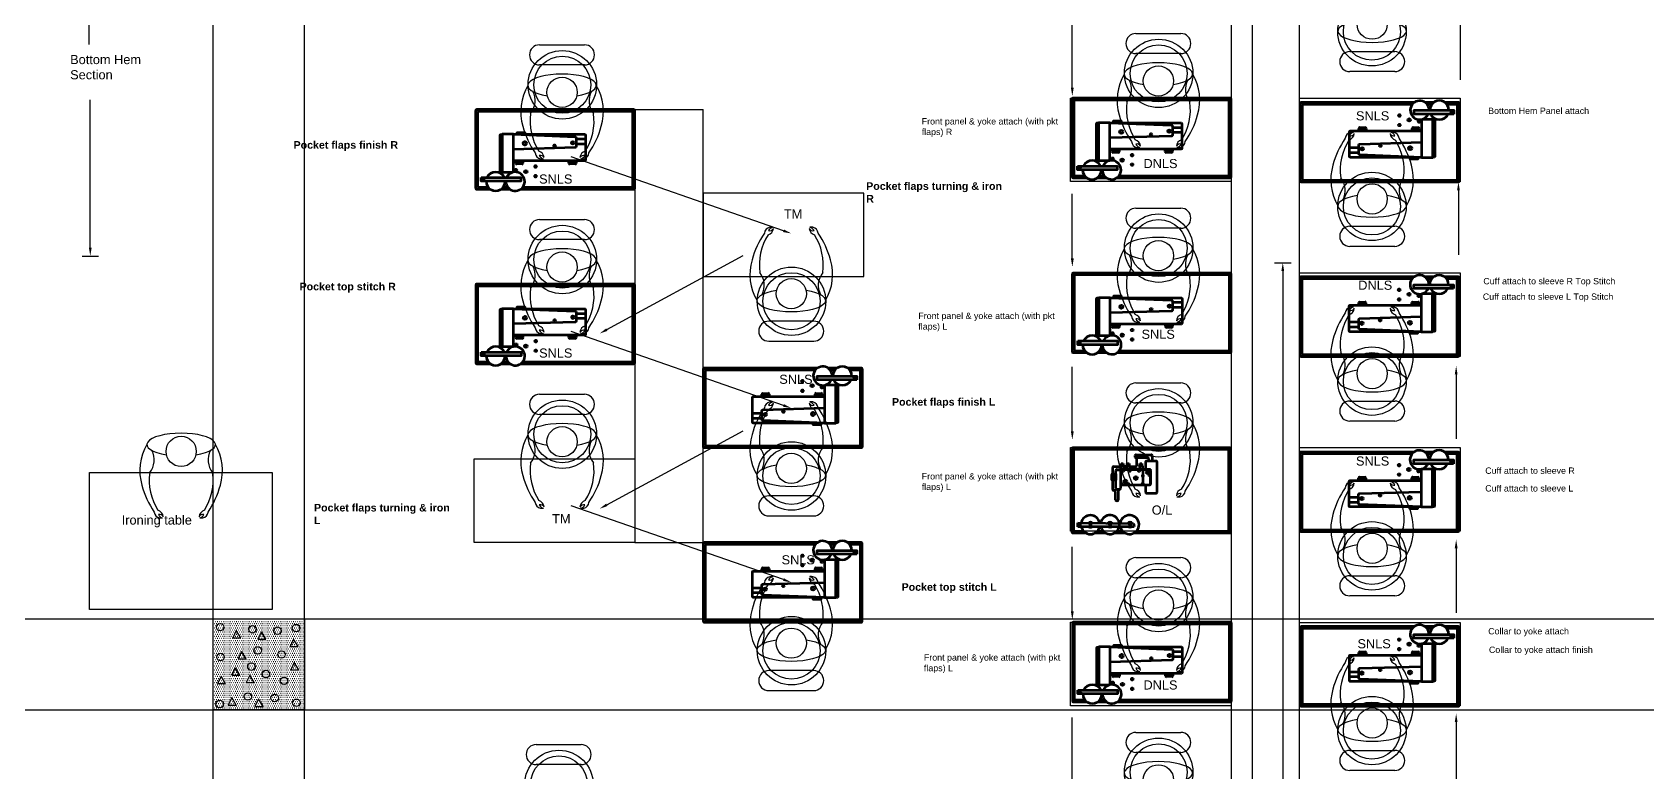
# Model space of a CAD drawing. Header units: feet. Extents: x 200 to 992, y 45 to 257.
# Drawn here: x 237.35 to 272.72, y 211.06 to 227.27 of the extents above; entities that cross this region are included whole.
import ezdxf

# ---------------------------------------------------------------- set-up
doc = ezdxf.new("R2010")
doc.units = ezdxf.units.FT
doc.header["$MEASUREMENT"] = 0
for name, color, linetype in [('assembly operations', 80, 'Continuous'), ('beampillar', 80, 'Continuous'), ('dimension', 100, 'Continuous'), ('hatch pillar', 20, 'Continuous'), ('machines', 21, 'Continuous'), ('ol mc', 190, 'Continuous'), ('prep side', 220, 'Continuous'), ('shank', 77, 'Continuous'), ('standing operator', 240, 'Continuous')]:
    doc.layers.add(name, color=color, linetype=linetype)
doc.styles.get("Standard").update_dxf_attribs({"font": 'arial.ttf'})

# ---------------------------------------------------------------- blocks, each defined once
blk = doc.blocks.new('Arrow')
at = {"linetype": 'ByBlock', "lineweight": -2}
blk.add_lwpolyline([(19.992, 74.917), (15.339, 76.537)], dxfattribs=at)
blk.add_solid([(20.002, 74.945), (20.162, 74.858), (19.982, 74.889)])
blk = doc.blocks.new('arrow 2')
at = {"linetype": 'ByBlock', "lineweight": -2}
blk.add_lwpolyline([(16.121, 72.812), (19.11, 74.436)], dxfattribs=at)
blk.add_solid([(16.136, 72.785), (15.963, 72.726), (16.107, 72.838)])
blk = doc.blocks.new('snls block')
at = {"layer": 'machines', "linetype": 'ByBlock', "lineweight": 100}
for p, q in [((54.586, 84.152), (54.586, 84.133)), ((54.586, 84.152), (54.605, 84.152)), ((54.607, 84.133), (54.605, 84.152)), ((54.888, 84.077), (54.681, 84.077)), ((54.889, 83.97), (54.681, 83.97)), ((53.361, 83.553), (53.361, 83.605)), ((53.361, 83.605), (53.517, 83.605)), ((53.378, 83.57), (53.378, 83.605)), ((53.497, 83.533), (53.382, 83.533)), ((53.48, 83.549), (53.398, 83.549)), ((53.501, 83.605), (53.501, 83.57)), ((53.517, 83.605), (53.517, 83.553)), ((54.524, 83.553), (54.524, 83.605)), ((54.524, 83.605), (54.681, 83.605)), ((54.541, 83.57), (54.541, 83.605)), ((54.66, 83.533), (54.545, 83.533)), ((54.643, 83.549), (54.562, 83.549)), ((54.664, 83.605), (54.664, 83.57)), ((54.681, 83.605), (54.681, 83.553))]:
    blk.add_line(p, q, dxfattribs=at)
for points in [[(53.469, 82.981), (55.947, 82.981, 0.414214), (55.968, 83.002), (55.968, 84.703, 0.414214), (55.947, 84.724), (52.502, 84.724, 0.414214), (52.482, 84.703), (52.482, 83.002, 0.414214), (52.502, 82.981), (52.798, 82.981)], [(53.513, 83.023), (55.905, 83.023, 0.414214), (55.926, 83.043), (55.926, 84.662, 0.414214), (55.905, 84.683), (52.544, 84.683, 0.414214), (52.523, 84.662), (52.523, 83.043, 0.414214), (52.544, 83.023), (52.755, 83.023)]]:
    blk.add_lwpolyline(points, format="xyb", dxfattribs=at)
for points in [[(53.063, 83.355), (53.037, 83.355, -0.414214), (53.016, 83.375), (53.016, 84.161, -0.414214), (53.037, 84.182), (53.063, 84.182)], [(53.312, 84.185), (53.063, 84.185), (53.063, 83.355), (53.291, 83.355, 0.414214), (53.312, 83.375)], [(53.312, 84.185), (54.661, 84.131, -0.402601), (54.681, 84.11), (54.681, 83.914, -0.405445), (54.661, 83.893), (53.312, 83.853)], [(53.312, 84.185), (54.868, 84.185, -0.414214), (54.889, 84.164), (54.889, 83.624, -0.414214), (54.868, 83.604), (53.312, 83.604)]]:
    blk.add_lwpolyline(points, format="xyb", close=True, dxfattribs=at)
for points in [[(53.557, 84.185), (53.392, 84.185), (53.392, 84.225), (53.557, 84.225)], [(53.505, 84.185), (53.404, 84.185), (53.404, 84.222), (53.505, 84.222)], [(52.603, 83.237), (53.474, 83.237), (53.474, 83.154), (52.603, 83.154)], [(52.603, 83.237), (53.474, 83.237), (53.474, 83.154), (52.603, 83.154)]]:
    blk.add_lwpolyline(points, close=True, dxfattribs=at)
for points in [[(53.042, 82.981), (53.23, 82.981)], [(53.085, 83.023), (53.186, 83.023)]]:
    blk.add_lwpolyline(points, dxfattribs=at)
for centre, radius in [((53.56, 83.986), 0.0369), ((54.212, 83.931), 0.0196), ((54.613, 83.999), 0.0303), ((53.796, 83.476), 0.0206), ((52.644, 83.202), 0.0219), ((52.644, 83.202), 0.0219), ((53.366, 83.399), 0.0206), ((53.58, 83.365), 0.0285), ((53.796, 83.267), 0.0206)]:
    blk.add_circle(centre, radius, dxfattribs=at)
for centre, radius, start, end in [((53.382, 83.553), 0.0208, 180, 270), ((53.398, 83.57), 0.0208, 180, 270), ((53.48, 83.57), 0.0208, 270, 0), ((53.497, 83.553), 0.0208, 270, 0), ((54.545, 83.553), 0.0208, 180, 270), ((54.562, 83.57), 0.0208, 180, 270), ((54.643, 83.57), 0.0208, 270, 0), ((54.66, 83.553), 0.0208, 270, 0), ((52.92, 83.149), 0.207, 178.5457, 1.4543), ((52.92, 83.149), 0.207, 25.1747, 154.8253), ((53.35, 83.151), 0.207, 179.1324, 155.4718)]:
    blk.add_arc(centre, radius, start, end, dxfattribs=at)
blk = doc.blocks.new('sewing line')
for p, q in [((-157.5673, 45.74612), (-156.0673, 45.74612)), ((-157.5673, 36.25604), (-156.0673, 36.25604))]:
    blk.add_line(p, q)
for points in [[(-143.00379, 2.03551), (-143.00379, 65.14488), (-144.50379, 65.14488), (-144.50379, 2.03551)], [(-146.58825, 47.41349), (-145.60395, 47.41349)], [(-159.65176, 47.16406), (-158.66746, 47.16406)], [(-158.66746, 46.72473), (-159.65176, 46.72473)], [(-145.60395, 46.97416), (-146.58825, 46.97416)], [(-141.90364, 47.0162), (-140.91934, 47.0162)], [(-140.91934, 46.57687), (-141.90364, 46.57687)], [(-157.5673, 45.74612), (-157.5673, 36.25604)], [(-156.0673, 36.25604), (-156.0673, 45.74612)], [(-146.58825, 43.58349), (-145.60395, 43.58349)], [(-159.65176, 43.33406), (-158.66746, 43.33406)], [(-141.90364, 43.1862), (-140.91934, 43.1862)], [(-158.66746, 42.89473), (-159.65176, 42.89473)], [(-145.60395, 43.14416), (-146.58825, 43.14416)], [(-140.91934, 42.74687), (-141.90364, 42.74687)], [(-153.64682, 41.10736), (-154.63112, 41.10736)], [(-154.63112, 40.66803), (-153.64682, 40.66803)], [(-146.58825, 39.75349), (-145.60395, 39.75349)], [(-159.65176, 39.50406), (-158.66746, 39.50406)], [(-145.60395, 39.31416), (-146.58825, 39.31416)], [(-141.90364, 39.3562), (-140.91934, 39.3562)], [(-158.66746, 39.06473), (-159.65176, 39.06473)], [(-140.91934, 38.91687), (-141.90364, 38.91687)], [(-153.64682, 37.27736), (-154.63112, 37.27736)], [(-154.63112, 36.83803), (-153.64682, 36.83803)], [(-146.58825, 35.92349), (-145.60395, 35.92349)], [(-146.58825, 35.92349), (-145.60395, 35.92349)], [(-145.60395, 35.48416), (-146.58825, 35.48416)], [(-145.60395, 35.48416), (-146.58825, 35.48416)], [(-141.90364, 35.5262), (-140.91934, 35.5262)], [(-140.91934, 35.08687), (-141.90364, 35.08687)], [(-153.64682, 33.44736), (-154.63112, 33.44736)], [(-154.63112, 33.00803), (-153.64682, 33.00803)], [(-146.58825, 32.09349), (-145.60395, 32.09349)], [(-146.58825, 32.09349), (-145.60395, 32.09349)], [(-159.72521, 31.82562), (-158.74091, 31.82562)], [(-145.60395, 31.65416), (-146.58825, 31.65416)], [(-145.60395, 31.65416), (-146.58825, 31.65416)], [(-141.90364, 31.6962), (-140.91934, 31.6962)], [(-158.74091, 31.38629), (-159.72521, 31.38629)], [(-140.91934, 31.25687), (-141.90364, 31.25687)]]:
    blk.add_lwpolyline(points)
at = {"linetype": 'ByBlock', "lineweight": -2}
for points in [[(-139.48316, 47.80981), (-139.48316, 46.39635)], [(-147.98115, 46.22446), (-147.98115, 47.63792)], [(-147.98115, 42.48179), (-147.98115, 43.89525)], [(-139.52276, 43.9743), (-139.52276, 42.56084)], [(-147.98115, 38.6898), (-147.98115, 40.10326)], [(-139.57244, 39.93952), (-139.57244, 38.52606)], [(-147.98115, 34.74419), (-147.98115, 36.15765)], [(-139.57244, 36.13019), (-139.57244, 34.71674)], [(-147.98115, 31.0087), (-147.98115, 32.42216)], [(-139.57244, 32.31696), (-139.57244, 30.9035)]]:
    blk.add_lwpolyline(points, dxfattribs=at)
for points in [[(-144.50379, 44.16548), (-148.02443, 44.16548), (-148.02443, 45.99555), (-144.50379, 45.99555)], [(-143.00379, 45.99488), (-139.48316, 45.99488), (-139.48316, 44.16481), (-143.00379, 44.16481)], [(-152.54667, 43.91604), (-156.0673, 43.91604), (-156.0673, 42.08597), (-152.54667, 42.08597)], [(-143.00379, 42.16488), (-139.48316, 42.16488), (-139.48316, 40.33481), (-143.00379, 40.33481)], [(-144.50379, 36.50548), (-148.02443, 36.50548), (-148.02443, 38.33555), (-144.50379, 38.33555)], [(-143.00379, 38.33488), (-139.48316, 38.33488), (-139.48316, 36.50481), (-143.00379, 36.50481)], [(-157.5673, 36.25604), (-161.08794, 36.25604), (-161.08794, 38.08612), (-157.5673, 38.08612)], [(-144.50379, 32.67548), (-148.02443, 32.67548), (-148.02443, 34.50555), (-144.50379, 34.50555)], [(-143.00379, 34.50488), (-139.48316, 34.50488), (-139.48316, 32.67481), (-143.00379, 32.67481)]]:
    blk.add_lwpolyline(points, close=True)
at = {"linetype": 'ByBlock'}
blk.add_lwpolyline([(-169.51024, 37.78636), (-165.51024, 37.78636), (-165.51024, 34.78636), (-169.51024, 34.78636)], close=True, dxfattribs=at)
for centre, radius in [((-141.41764, 47.45245), 0.75), ((-141.41764, 47.45245), 0.625), ((-141.41276, 47.61764), 0.3314), ((-159.15346, 46.28847), 0.75), ((-146.08995, 46.53791), 0.75), ((-146.08995, 46.53791), 0.625), ((-159.15346, 46.28847), 0.625), ((-146.09483, 46.37272), 0.3314), ((-159.15834, 46.12329), 0.3314), ((-141.41764, 43.62245), 0.75), ((-141.41764, 43.62245), 0.625), ((-141.41276, 43.78764), 0.3314), ((-159.15346, 42.45847), 0.75), ((-146.08995, 42.70791), 0.75), ((-146.08995, 42.70791), 0.625), ((-159.15346, 42.45847), 0.625), ((-146.09483, 42.54272), 0.3314), ((-159.15834, 42.29329), 0.3314), ((-154.13282, 41.54361), 0.75), ((-154.13282, 41.54361), 0.625), ((-154.1377, 41.7088), 0.3314), ((-141.41764, 39.79245), 0.75), ((-141.41764, 39.79245), 0.625), ((-141.41276, 39.95764), 0.3314), ((-146.08995, 38.87791), 0.75), ((-159.15346, 38.62847), 0.75), ((-146.08995, 38.87791), 0.625), ((-159.15346, 38.62847), 0.625), ((-146.09483, 38.71272), 0.3314), ((-159.15834, 38.46329), 0.3314), ((-154.13282, 37.71361), 0.75), ((-154.13282, 37.71361), 0.625), ((-154.1377, 37.8788), 0.3314), ((-141.41764, 35.96245), 0.75), ((-141.41764, 35.96245), 0.625), ((-141.41276, 36.12764), 0.3314), ((-146.08995, 35.04791), 0.75), ((-146.08995, 35.04791), 0.75), ((-146.08995, 35.04791), 0.625), ((-146.08995, 35.04791), 0.625), ((-146.09483, 34.88272), 0.3314), ((-146.09483, 34.88272), 0.3314), ((-154.13282, 33.88361), 0.75), ((-154.13282, 33.88361), 0.625), ((-154.1377, 34.0488), 0.3314), ((-141.41764, 32.13245), 0.75), ((-141.41764, 32.13245), 0.625), ((-141.41276, 32.29764), 0.3314), ((-146.08995, 31.21791), 0.75), ((-146.08995, 31.21791), 0.75), ((-146.08995, 31.21791), 0.625), ((-146.08995, 31.21791), 0.625), ((-159.22691, 30.95003), 0.75), ((-159.22691, 30.95003), 0.625), ((-146.09483, 31.05272), 0.3314), ((-146.09483, 31.05272), 0.3314)]:
    blk.add_circle(centre, radius)
for centre, radius, start, end in [((-146.58825, 47.19383), 0.21966, 90, 270), ((-145.60395, 47.19383), 0.21966, 270, 90), ((-159.65176, 46.94439), 0.21966, 90, 270), ((-158.66746, 46.94439), 0.21966, 270, 90), ((-141.90364, 46.79653), 0.21966, 90, 270), ((-140.91934, 46.79653), 0.21966, 270, 90), ((-145.87132, 45.95091), 1.12909, 149.566063, 196.497517), ((-147.12616, 46.18834), 0.44097, 321.008421, 27.632528), ((-145.0635, 46.18834), 0.44097, 152.367472, 218.991579), ((-146.31834, 45.95091), 1.12909, 343.502483, 30.433937), ((-158.93482, 45.70148), 1.12909, 149.566063, 196.497517), ((-160.18967, 45.9389), 0.44097, 321.008421, 27.632528), ((-158.12701, 45.9389), 0.44097, 152.367472, 218.991579), ((-159.38185, 45.70148), 1.12909, 343.502483, 30.433937), ((-158.62726, 45.49293), 1.23125, 172.133942, 212.405248), ((-159.68941, 45.49293), 1.23125, 327.594752, 7.866058), ((-145.09322, 46.13412), 1.92771, 195.151137, 214.435473), ((-145.56376, 45.74237), 1.23125, 172.133942, 212.405248), ((-146.6259, 45.74237), 1.23125, 327.594752, 7.866058), ((-147.09644, 46.13412), 1.92771, 325.564527, 344.848863), ((-158.15673, 45.88468), 1.92771, 195.151137, 214.435473), ((-160.15995, 45.88468), 1.92771, 325.564527, 344.848863), ((-146.54273, 45.05482), 0.14081, 184.390124, 259.877496), ((-146.64708, 44.92802), 0.16061, 4.787406, 74.171118), ((-146.56746, 44.90295), 0.08916, 25.560009, 106.981091), ((-146.46366, 45.05586), 0.1464, 207.518809, 255.319703), ((-146.51303, 45.63297), 0.71883, 265.65598, 270.977476), ((-145.54258, 44.92802), 0.16061, 105.828882, 175.212594), ((-145.6222, 44.90295), 0.08916, 73.018909, 154.439991), ((-145.726, 45.05586), 0.1464, 284.680297, 332.481191), ((-145.67663, 45.63297), 0.71883, 269.022524, 274.34402), ((-145.64693, 45.05482), 0.14081, 280.122504, 355.609876), ((-140.41115, 44.02624), 1.92771, 145.564527, 164.848863), ((-140.88169, 44.41799), 1.23125, 147.594752, 187.866058), ((-141.86066, 45.10554), 0.14081, 100.122504, 175.609876), ((-141.96501, 45.23234), 0.16061, 285.828882, 355.212594), ((-141.78159, 45.1045), 0.1464, 104.680297, 152.481191), ((-141.88539, 45.25741), 0.08916, 253.018909, 334.439991), ((-141.83096, 44.52739), 0.71883, 89.022524, 94.34402), ((-140.94013, 45.25741), 0.08916, 205.560009, 286.981091), ((-140.86051, 45.23234), 0.16061, 184.787406, 254.171118), ((-140.99456, 44.52739), 0.71883, 85.65598, 90.977476), ((-141.04393, 45.1045), 0.1464, 27.518809, 75.319703), ((-140.96486, 45.10554), 0.14081, 4.390124, 79.877496), ((-141.94383, 44.41799), 1.23125, 352.133942, 32.405248), ((-142.41437, 44.02624), 1.92771, 15.151137, 34.435473), ((-159.60623, 44.80539), 0.14081, 184.390124, 259.877496), ((-159.71059, 44.67858), 0.16061, 4.787406, 74.171118), ((-159.63097, 44.65352), 0.08916, 25.560009, 106.981091), ((-159.52717, 44.80643), 0.1464, 207.518809, 255.319703), ((-159.57653, 45.38354), 0.71883, 265.65598, 270.977476), ((-158.60608, 44.67858), 0.16061, 105.828882, 175.212594), ((-158.68571, 44.65352), 0.08916, 73.018909, 154.439991), ((-158.7895, 44.80643), 0.1464, 284.680297, 332.481191), ((-158.74014, 45.38354), 0.71883, 269.022524, 274.34402), ((-158.71044, 44.80539), 0.14081, 280.122504, 355.609876), ((-141.18924, 44.20945), 1.12909, 163.502483, 210.433937), ((-142.44409, 43.97202), 0.44097, 332.367472, 38.991579), ((-140.38143, 43.97202), 0.44097, 141.008421, 207.632528), ((-141.63627, 44.20945), 1.12909, 329.566063, 16.497517), ((-146.58825, 43.36383), 0.21966, 90, 270), ((-145.60395, 43.36383), 0.21966, 270, 90), ((-159.65176, 43.11439), 0.21966, 90, 270), ((-158.66746, 43.11439), 0.21966, 270, 90), ((-154.5856, 43.0267), 0.14081, 100.122504, 175.609876), ((-154.50654, 43.02566), 0.1464, 104.680297, 152.481191), ((-154.5559, 42.44855), 0.71883, 89.022524, 94.34402), ((-153.7195, 42.44855), 0.71883, 85.65598, 90.977476), ((-153.76887, 43.02566), 0.1464, 27.518809, 75.319703), ((-153.6898, 43.0267), 0.14081, 4.390124, 79.877496), ((-141.90364, 42.96653), 0.21966, 90, 270), ((-140.91934, 42.96653), 0.21966, 270, 90), ((-153.13609, 41.9474), 1.92771, 145.564527, 164.848863), ((-153.60663, 42.33915), 1.23125, 147.594752, 187.866058), ((-154.68995, 43.1535), 0.16061, 285.828882, 355.212594), ((-154.61033, 43.17857), 0.08916, 253.018909, 334.439991), ((-153.66507, 43.17857), 0.08916, 205.560009, 286.981091), ((-153.58545, 43.1535), 0.16061, 184.787406, 254.171118), ((-154.66878, 42.33915), 1.23125, 352.133942, 32.405248), ((-155.13931, 41.9474), 1.92771, 15.151137, 34.435473), ((-158.93482, 41.87148), 1.12909, 149.566063, 196.497517), ((-159.38185, 41.87148), 1.12909, 343.502483, 30.433937), ((-153.91419, 42.13061), 1.12909, 163.502483, 210.433937), ((-154.36122, 42.13061), 1.12909, 329.566063, 16.497517), ((-145.87132, 42.12091), 1.12909, 149.566063, 196.497517), ((-147.12616, 42.35834), 0.44097, 321.008421, 27.632528), ((-145.0635, 42.35834), 0.44097, 152.367472, 218.991579), ((-146.31834, 42.12091), 1.12909, 343.502483, 30.433937), ((-160.18967, 42.1089), 0.44097, 321.008421, 27.632528), ((-158.12701, 42.1089), 0.44097, 152.367472, 218.991579), ((-155.16903, 41.89318), 0.44097, 332.367472, 38.991579), ((-153.10637, 41.89318), 0.44097, 141.008421, 207.632528), ((-158.62726, 41.66293), 1.23125, 172.133942, 212.405248), ((-159.68941, 41.66293), 1.23125, 327.594752, 7.866058), ((-145.09322, 42.30412), 1.92771, 195.151137, 214.435473), ((-145.56376, 41.91237), 1.23125, 172.133942, 212.405248), ((-146.6259, 41.91237), 1.23125, 327.594752, 7.866058), ((-147.09644, 42.30412), 1.92771, 325.564527, 344.848863), ((-158.15673, 42.05468), 1.92771, 195.151137, 214.435473), ((-160.15995, 42.05468), 1.92771, 325.564527, 344.848863), ((-141.86066, 41.27554), 0.14081, 100.122504, 175.609876), ((-141.96501, 41.40234), 0.16061, 285.828882, 355.212594), ((-141.78159, 41.2745), 0.1464, 104.680297, 152.481191), ((-141.88539, 41.42741), 0.08916, 253.018909, 334.439991), ((-141.83096, 40.69739), 0.71883, 89.022524, 94.34402), ((-140.94013, 41.42741), 0.08916, 205.560009, 286.981091), ((-140.86051, 41.40234), 0.16061, 184.787406, 254.171118), ((-140.99456, 40.69739), 0.71883, 85.65598, 90.977476), ((-141.04393, 41.2745), 0.1464, 27.518809, 75.319703), ((-140.96486, 41.27554), 0.14081, 4.390124, 79.877496), ((-154.63112, 40.88769), 0.21966, 90, 270), ((-153.64682, 40.88769), 0.21966, 270, 90), ((-146.54273, 41.22482), 0.14081, 184.390124, 259.877496), ((-146.64708, 41.09802), 0.16061, 4.787406, 74.171118), ((-146.56746, 41.07295), 0.08916, 25.560009, 106.981091), ((-146.46366, 41.22586), 0.1464, 207.518809, 255.319703), ((-146.51303, 41.80297), 0.71883, 265.65598, 270.977476), ((-145.54258, 41.09802), 0.16061, 105.828882, 175.212594), ((-145.6222, 41.07295), 0.08916, 73.018909, 154.439991), ((-145.726, 41.22586), 0.1464, 284.680297, 332.481191), ((-145.67663, 41.80297), 0.71883, 269.022524, 274.34402), ((-145.64693, 41.22482), 0.14081, 280.122504, 355.609876), ((-140.41115, 40.19624), 1.92771, 145.564527, 164.848863), ((-140.88169, 40.58799), 1.23125, 147.594752, 187.866058), ((-141.94383, 40.58799), 1.23125, 352.133942, 32.405248), ((-142.41437, 40.19624), 1.92771, 15.151137, 34.435473), ((-159.60623, 40.97539), 0.14081, 184.390124, 259.877496), ((-159.71059, 40.84858), 0.16061, 4.787406, 74.171118), ((-159.63097, 40.82352), 0.08916, 25.560009, 106.981091), ((-159.52717, 40.97643), 0.1464, 207.518809, 255.319703), ((-159.57653, 41.55354), 0.71883, 265.65598, 270.977476), ((-158.60608, 40.84858), 0.16061, 105.828882, 175.212594), ((-158.68571, 40.82352), 0.08916, 73.018909, 154.439991), ((-158.7895, 40.97643), 0.1464, 284.680297, 332.481191), ((-158.74014, 41.55354), 0.71883, 269.022524, 274.34402), ((-158.71044, 40.97539), 0.14081, 280.122504, 355.609876), ((-141.18924, 40.37945), 1.12909, 163.502483, 210.433937), ((-141.63627, 40.37945), 1.12909, 329.566063, 16.497517), ((-142.44409, 40.14202), 0.44097, 332.367472, 38.991579), ((-140.38143, 40.14202), 0.44097, 141.008421, 207.632528), ((-146.58825, 39.53383), 0.21966, 90, 270), ((-145.60395, 39.53383), 0.21966, 270, 90), ((-159.65176, 39.28439), 0.21966, 90, 270), ((-158.66746, 39.28439), 0.21966, 270, 90), ((-154.5856, 39.1967), 0.14081, 100.122504, 175.609876), ((-154.68995, 39.3235), 0.16061, 285.828882, 355.212594), ((-154.50654, 39.19566), 0.1464, 104.680297, 152.481191), ((-154.61033, 39.34857), 0.08916, 253.018909, 334.439991), ((-154.5559, 38.61855), 0.71883, 89.022524, 94.34402), ((-153.66507, 39.34857), 0.08916, 205.560009, 286.981091), ((-153.58545, 39.3235), 0.16061, 184.787406, 254.171118), ((-153.7195, 38.61855), 0.71883, 85.65598, 90.977476), ((-153.76887, 39.19566), 0.1464, 27.518809, 75.319703), ((-153.6898, 39.1967), 0.14081, 4.390124, 79.877496), ((-141.90364, 39.13653), 0.21966, 90, 270), ((-140.91934, 39.13653), 0.21966, 270, 90), ((-153.13609, 38.1174), 1.92771, 145.564527, 164.848863), ((-153.60663, 38.50915), 1.23125, 147.594752, 187.866058), ((-154.66878, 38.50915), 1.23125, 352.133942, 32.405248), ((-155.13931, 38.1174), 1.92771, 15.151137, 34.435473), ((-158.93482, 38.04148), 1.12909, 149.566063, 196.497517), ((-159.38185, 38.04148), 1.12909, 343.502483, 30.433937), ((-153.91419, 38.30061), 1.12909, 163.502483, 210.433937), ((-154.36122, 38.30061), 1.12909, 329.566063, 16.497517), ((-145.87132, 38.29091), 1.12909, 149.566063, 196.497517), ((-147.12616, 38.52834), 0.44097, 321.008421, 27.632528), ((-145.0635, 38.52834), 0.44097, 152.367472, 218.991579), ((-146.31834, 38.29091), 1.12909, 343.502483, 30.433937), ((-160.18967, 38.2789), 0.44097, 321.008421, 27.632528), ((-158.12701, 38.2789), 0.44097, 152.367472, 218.991579), ((-155.16903, 38.06318), 0.44097, 332.367472, 38.991579), ((-153.10637, 38.06318), 0.44097, 141.008421, 207.632528), ((-145.56376, 38.08237), 1.23125, 172.133942, 212.405248), ((-146.6259, 38.08237), 1.23125, 327.594752, 7.866058), ((-158.62726, 37.83293), 1.23125, 172.133942, 212.405248), ((-159.68941, 37.83293), 1.23125, 327.594752, 7.866058), ((-145.09322, 38.47412), 1.92771, 195.151137, 214.435473), ((-147.09644, 38.47412), 1.92771, 325.564527, 344.848863), ((-158.15673, 38.22468), 1.92771, 195.151137, 214.435473), ((-160.15995, 38.22468), 1.92771, 325.564527, 344.848863), ((-141.86066, 37.44554), 0.14081, 100.122504, 175.609876), ((-141.96501, 37.57234), 0.16061, 285.828882, 355.212594), ((-141.78159, 37.4445), 0.1464, 104.680297, 152.481191), ((-141.88539, 37.59741), 0.08916, 253.018909, 334.439991), ((-141.83096, 36.86739), 0.71883, 89.022524, 94.34402), ((-140.94013, 37.59741), 0.08916, 205.560009, 286.981091), ((-140.86051, 37.57234), 0.16061, 184.787406, 254.171118), ((-140.99456, 36.86739), 0.71883, 85.65598, 90.977476), ((-141.04393, 37.4445), 0.1464, 27.518809, 75.319703), ((-140.96486, 37.44554), 0.14081, 4.390124, 79.877496), ((-159.60623, 37.14539), 0.14081, 184.390124, 259.877496), ((-159.71059, 37.01858), 0.16061, 4.787406, 74.171118), ((-158.60608, 37.01858), 0.16061, 105.828882, 175.212594), ((-158.71044, 37.14539), 0.14081, 280.122504, 355.609876), ((-154.63112, 37.05769), 0.21966, 90, 270), ((-153.64682, 37.05769), 0.21966, 270, 90), ((-146.54273, 37.39482), 0.14081, 184.390124, 259.877496), ((-146.64708, 37.26802), 0.16061, 4.787406, 74.171118), ((-146.56746, 37.24295), 0.08916, 25.560009, 106.981091), ((-146.46366, 37.39586), 0.1464, 207.518809, 255.319703), ((-146.51303, 37.97297), 0.71883, 265.65598, 270.977476), ((-145.54258, 37.26802), 0.16061, 105.828882, 175.212594), ((-145.6222, 37.24295), 0.08916, 73.018909, 154.439991), ((-145.726, 37.39586), 0.1464, 284.680297, 332.481191), ((-145.67663, 37.97297), 0.71883, 269.022524, 274.34402), ((-145.64693, 37.39482), 0.14081, 280.122504, 355.609876), ((-140.41115, 36.36624), 1.92771, 145.564527, 164.848863), ((-140.88169, 36.75799), 1.23125, 147.594752, 187.866058), ((-141.94383, 36.75799), 1.23125, 352.133942, 32.405248), ((-142.41437, 36.36624), 1.92771, 15.151137, 34.435473), ((-159.63097, 36.99352), 0.08916, 25.560009, 106.981091), ((-159.52717, 37.14643), 0.1464, 207.518809, 255.319703), ((-159.57653, 37.72354), 0.71883, 265.65598, 270.977476), ((-158.68571, 36.99352), 0.08916, 73.018909, 154.439991), ((-158.7895, 37.14643), 0.1464, 284.680297, 332.481191), ((-158.74014, 37.72354), 0.71883, 269.022524, 274.34402), ((-141.18924, 36.54945), 1.12909, 163.502483, 210.433937), ((-141.63627, 36.54945), 1.12909, 329.566063, 16.497517), ((-142.44409, 36.31202), 0.44097, 332.367472, 38.991579), ((-140.38143, 36.31202), 0.44097, 141.008421, 207.632528), ((-146.58825, 35.70383), 0.21966, 90, 270), ((-146.58825, 35.70383), 0.21966, 90, 270), ((-145.60395, 35.70383), 0.21966, 270, 90), ((-145.60395, 35.70383), 0.21966, 270, 90), ((-153.13609, 34.2874), 1.92771, 145.564527, 164.848863), ((-154.5856, 35.3667), 0.14081, 100.122504, 175.609876), ((-154.68995, 35.4935), 0.16061, 285.828882, 355.212594), ((-154.50654, 35.36566), 0.1464, 104.680297, 152.481191), ((-154.61033, 35.51857), 0.08916, 253.018909, 334.439991), ((-154.5559, 34.78855), 0.71883, 89.022524, 94.34402), ((-153.66507, 35.51857), 0.08916, 205.560009, 286.981091), ((-153.58545, 35.4935), 0.16061, 184.787406, 254.171118), ((-153.7195, 34.78855), 0.71883, 85.65598, 90.977476), ((-153.76887, 35.36566), 0.1464, 27.518809, 75.319703), ((-153.6898, 35.3667), 0.14081, 4.390124, 79.877496), ((-155.13931, 34.2874), 1.92771, 15.151137, 34.435473), ((-141.90364, 35.30653), 0.21966, 90, 270), ((-140.91934, 35.30653), 0.21966, 270, 90), ((-153.60663, 34.67915), 1.23125, 147.594752, 187.866058), ((-154.66878, 34.67915), 1.23125, 352.133942, 32.405248), ((-145.87132, 34.46091), 1.12909, 149.566063, 196.497517), ((-145.87132, 34.46091), 1.12909, 149.566063, 196.497517), ((-146.31834, 34.46091), 1.12909, 343.502483, 30.433937), ((-146.31834, 34.46091), 1.12909, 343.502483, 30.433937), ((-153.91419, 34.47061), 1.12909, 163.502483, 210.433937), ((-154.36122, 34.47061), 1.12909, 329.566063, 16.497517), ((-147.12616, 34.69834), 0.44097, 321.008421, 27.632528), ((-147.12616, 34.69834), 0.44097, 321.008421, 27.632528), ((-145.0635, 34.69834), 0.44097, 152.367472, 218.991579), ((-145.0635, 34.69834), 0.44097, 152.367472, 218.991579), ((-155.16903, 34.23318), 0.44097, 332.367472, 38.991579), ((-153.10637, 34.23318), 0.44097, 141.008421, 207.632528), ((-145.56376, 34.25237), 1.23125, 172.133942, 212.405248), ((-145.56376, 34.25237), 1.23125, 172.133942, 212.405248), ((-146.6259, 34.25237), 1.23125, 327.594752, 7.866058), ((-146.6259, 34.25237), 1.23125, 327.594752, 7.866058), ((-145.09322, 34.64412), 1.92771, 195.151137, 214.435473), ((-145.09322, 34.64412), 1.92771, 195.151137, 214.435473), ((-147.09644, 34.64412), 1.92771, 325.564527, 344.848863), ((-147.09644, 34.64412), 1.92771, 325.564527, 344.848863), ((-140.41115, 32.53624), 1.92771, 145.564527, 164.848863), ((-141.86066, 33.61554), 0.14081, 100.122504, 175.609876), ((-141.96501, 33.74234), 0.16061, 285.828882, 355.212594), ((-141.78159, 33.6145), 0.1464, 104.680297, 152.481191), ((-141.88539, 33.76741), 0.08916, 253.018909, 334.439991), ((-141.83096, 33.03739), 0.71883, 89.022524, 94.34402), ((-140.94013, 33.76741), 0.08916, 205.560009, 286.981091), ((-140.86051, 33.74234), 0.16061, 184.787406, 254.171118), ((-140.99456, 33.03739), 0.71883, 85.65598, 90.977476), ((-141.04393, 33.6145), 0.1464, 27.518809, 75.319703), ((-140.96486, 33.61554), 0.14081, 4.390124, 79.877496), ((-142.41437, 32.53624), 1.92771, 15.151137, 34.435473), ((-154.63112, 33.22769), 0.21966, 90, 270), ((-153.64682, 33.22769), 0.21966, 270, 90), ((-146.54273, 33.56482), 0.14081, 184.390124, 259.877496), ((-146.54273, 33.56482), 0.14081, 184.390124, 259.877496), ((-146.64708, 33.43802), 0.16061, 4.787406, 74.171118), ((-146.64708, 33.43802), 0.16061, 4.787406, 74.171118), ((-146.56746, 33.41295), 0.08916, 25.560009, 106.981091), ((-146.56746, 33.41295), 0.08916, 25.560009, 106.981091), ((-146.46366, 33.56586), 0.1464, 207.518809, 255.319703), ((-146.46366, 33.56586), 0.1464, 207.518809, 255.319703), ((-146.51303, 34.14297), 0.71883, 265.65598, 270.977476), ((-146.51303, 34.14297), 0.71883, 265.65598, 270.977476), ((-145.54258, 33.43802), 0.16061, 105.828882, 175.212594), ((-145.54258, 33.43802), 0.16061, 105.828882, 175.212594), ((-145.6222, 33.41295), 0.08916, 73.018909, 154.439991), ((-145.6222, 33.41295), 0.08916, 73.018909, 154.439991), ((-145.726, 33.56586), 0.1464, 284.680297, 332.481191), ((-145.726, 33.56586), 0.1464, 284.680297, 332.481191), ((-145.67663, 34.14297), 0.71883, 269.022524, 274.34402), ((-145.67663, 34.14297), 0.71883, 269.022524, 274.34402), ((-145.64693, 33.56482), 0.14081, 280.122504, 355.609876), ((-145.64693, 33.56482), 0.14081, 280.122504, 355.609876), ((-140.88169, 32.92799), 1.23125, 147.594752, 187.866058), ((-141.94383, 32.92799), 1.23125, 352.133942, 32.405248), ((-141.18924, 32.71945), 1.12909, 163.502483, 210.433937), ((-141.63627, 32.71945), 1.12909, 329.566063, 16.497517), ((-142.44409, 32.48202), 0.44097, 332.367472, 38.991579), ((-140.38143, 32.48202), 0.44097, 141.008421, 207.632528), ((-146.58825, 31.87383), 0.21966, 90, 270), ((-146.58825, 31.87383), 0.21966, 90, 270), ((-145.60395, 31.87383), 0.21966, 270, 90), ((-145.60395, 31.87383), 0.21966, 270, 90), ((-159.72521, 31.60595), 0.21966, 90, 270), ((-158.74091, 31.60595), 0.21966, 270, 90), ((-141.90364, 31.47653), 0.21966, 90, 270), ((-140.91934, 31.47653), 0.21966, 270, 90)]:
    blk.add_arc(centre, radius, start, end)
for centre, major_axis in [((-141.41276, 47.46751), (0.75, 0)), ((-146.09483, 46.52285), (-0.75, 0)), ((-159.15834, 46.27341), (-0.75, 0)), ((-141.41276, 43.63751), (0.75, 0)), ((-146.09483, 42.69285), (-0.75, 0)), ((-159.15834, 42.44341), (-0.75, 0)), ((-141.41276, 39.80751), (0.75, 0)), ((-146.09483, 38.86285), (-0.75, 0)), ((-159.15834, 38.61341), (-0.75, 0)), ((-141.41276, 35.97751), (0.75, 0)), ((-146.09483, 35.03285), (-0.75, 0)), ((-146.09483, 35.03285), (-0.75, 0)), ((-141.41276, 32.14751), (0.75, 0)), ((-146.09483, 31.20285), (-0.75, 0)), ((-146.09483, 31.20285), (-0.75, 0))]:
    blk.add_ellipse(centre, major_axis=major_axis, ratio=0.33333333, start_param=2.01554376, end_param=7.4092342)
at = {"extrusion": (0, 0, -1)}
for centre in [(-154.1377, 41.55867), (-154.1377, 37.72867), (-154.1377, 33.89867)]:
    blk.add_ellipse(centre, major_axis=(-0.75, 0), ratio=0.33333333, start_param=2.01554376, end_param=7.4092342, dxfattribs=at)
at = {"linetype": 'ByBlock'}
for points in [[(-147.95032, 46.22446), (-147.98115, 46.03946), (-148.01198, 46.22446)], [(-139.49193, 43.9743), (-139.52276, 44.1593), (-139.5536, 43.9743)], [(-147.95032, 42.48179), (-147.98115, 42.29679), (-148.01198, 42.48179)], [(-139.5416, 39.93952), (-139.57244, 40.12452), (-139.60327, 39.93952)], [(-147.95032, 38.6898), (-147.98115, 38.5048), (-148.01198, 38.6898)], [(-139.5416, 36.13019), (-139.57244, 36.31519), (-139.60327, 36.13019)], [(-147.95032, 34.74419), (-147.98115, 34.55919), (-148.01198, 34.74419)], [(-139.5416, 32.31696), (-139.57244, 32.50196), (-139.60327, 32.31696)]]:
    blk.add_solid(points, dxfattribs=at)
at = {"layer": 'dimension', "linetype": 'ByBlock', "lineweight": -2}
for p, q in [((-134.17405, 45.70724), (-133.81405, 45.70724)), ((-143.55074, 42.38833), (-143.19074, 42.38833))]:
    blk.add_line(p, q, dxfattribs=at)
for points in [[(-134.02488, 53.58465), (-134.02488, 50.34777)], [(-144.03531, 3.12531), (-144.03531, 52.03519)], [(-133.99405, 45.89224), (-133.99405, 49.12913)], [(-143.37074, 42.20333), (-143.37074, 2.94031)]]:
    blk.add_lwpolyline(points, dxfattribs=at)
at = {"layer": 'dimension', "linetype": 'ByBlock'}
for points in [[(-134.02488, 45.89224), (-133.99405, 45.70724), (-133.96321, 45.89224)], [(-143.40158, 42.20333), (-143.37074, 42.38833), (-143.33991, 42.20333)]]:
    blk.add_solid(points, dxfattribs=at)
at = {"layer": 'ol mc', "linetype": 'ByBlock', "lineweight": 100}
for p, q in [((-147.99368, 38.31133), (-147.99368, 37.54873)), ((-144.52843, 38.33208), (-147.97293, 38.33208)), ((-147.95218, 38.26983), (-147.95218, 37.59126)), ((-144.56993, 38.29058), (-147.93143, 38.29058)), ((-144.54918, 36.52683), (-144.54918, 38.26983)), ((-144.50768, 36.48533), (-144.50768, 38.31133)), ((-147.09621, 37.75763), (-147.09621, 37.89942)), ((-147.07546, 37.92017), (-146.98974, 37.92017)), ((-147.00786, 37.85381), (-146.92466, 37.85381)), ((-147.00786, 37.84551), (-146.92466, 37.84551)), ((-146.98974, 37.92017), (-146.96034, 37.92017)), ((-146.96034, 37.92017), (-146.91941, 37.92017)), ((-146.28141, 37.85381), (-146.92466, 37.85381)), ((-146.92466, 37.85381), (-146.92466, 37.52181)), ((-146.92466, 37.85381), (-146.92466, 37.43726)), ((-146.26896, 37.84551), (-146.92466, 37.84551)), ((-146.91941, 37.85381), (-146.91941, 37.93367)), ((-146.86157, 37.93367), (-146.91941, 37.93367)), ((-146.86157, 37.92537), (-146.91941, 37.92537)), ((-146.86157, 37.85381), (-146.91941, 37.85381)), ((-146.91304, 37.93367), (-146.91304, 37.98381)), ((-146.91304, 37.98381), (-146.86914, 37.98381)), ((-146.86914, 37.93367), (-146.91304, 37.93367)), ((-146.90401, 37.93367), (-146.90401, 37.98381)), ((-146.89529, 37.93367), (-146.89529, 37.98381)), ((-146.88658, 37.93367), (-146.88658, 37.98381)), ((-146.87738, 37.93367), (-146.87738, 37.98381)), ((-146.86914, 37.98381), (-146.86914, 37.93367)), ((-146.86157, 37.93367), (-146.86157, 37.85381)), ((-146.86157, 37.92017), (-146.80887, 37.92017)), ((-146.86157, 37.92017), (-146.78446, 37.92017)), ((-146.78446, 37.92017), (-146.86157, 37.92017)), ((-146.78446, 37.85381), (-146.78446, 37.93367)), ((-146.72662, 37.93367), (-146.78446, 37.93367)), ((-146.72662, 37.92537), (-146.78446, 37.92537)), ((-146.72662, 37.85381), (-146.78446, 37.85381)), ((-146.77749, 37.93367), (-146.77749, 37.98381)), ((-146.77749, 37.98381), (-146.7336, 37.98381)), ((-146.7336, 37.93367), (-146.77749, 37.93367)), ((-146.76917, 37.93367), (-146.76917, 37.98381)), ((-146.7614, 37.93367), (-146.7614, 37.98381)), ((-146.75482, 37.93367), (-146.75482, 37.98381)), ((-146.74794, 37.93367), (-146.74794, 37.98381)), ((-146.74077, 37.93367), (-146.74077, 37.98381)), ((-146.7336, 37.98381), (-146.7336, 37.93367)), ((-146.72662, 37.93367), (-146.72662, 37.85381)), ((-146.72662, 37.92017), (-146.63987, 37.92017)), ((-146.37485, 37.85381), (-146.69458, 37.85381)), ((-146.63987, 37.92017), (-146.58203, 37.92017)), ((-146.60421, 38.12872), (-146.60421, 38.15946)), ((-146.58346, 38.18021), (-146.51932, 38.18021)), ((-146.32561, 38.10797), (-146.58346, 38.10797)), ((-146.58203, 37.92017), (-146.57904, 37.92017)), ((-146.57074, 37.94092), (-146.57074, 38.10797)), ((-146.57074, 37.94092), (-146.57074, 37.92847)), ((-146.51932, 38.18021), (-146.25436, 38.18021)), ((-146.50492, 37.85381), (-146.50492, 37.93367)), ((-146.44708, 37.93367), (-146.50492, 37.93367)), ((-146.44708, 37.92537), (-146.50492, 37.92537)), ((-146.44708, 37.85381), (-146.50492, 37.85381)), ((-146.49879, 37.93367), (-146.49879, 37.98381)), ((-146.49879, 37.98381), (-146.4549, 37.98381)), ((-146.4549, 37.93367), (-146.49879, 37.93367)), ((-146.49323, 37.93367), (-146.49323, 37.98381)), ((-146.48606, 37.93367), (-146.48606, 37.98381)), ((-146.47798, 37.93367), (-146.47798, 37.98381)), ((-146.46991, 37.93367), (-146.46991, 37.98381)), ((-146.46214, 37.93367), (-146.46214, 37.98381)), ((-146.4549, 37.98381), (-146.4549, 37.93367)), ((-146.44708, 37.93367), (-146.44708, 37.85381)), ((-146.44708, 37.85381), (-146.44708, 37.85486)), ((-146.44708, 37.85486), (-146.44708, 37.85486)), ((-146.44708, 37.85486), (-146.44708, 37.85381)), ((-146.44708, 37.85381), (-146.44708, 37.85381)), ((-146.42666, 37.52181), (-146.42666, 37.85381)), ((-146.37485, 38.01981), (-146.37485, 37.85381)), ((-146.1466, 38.04056), (-146.3541, 38.04056)), ((-146.31382, 38.04056), (-146.3541, 38.04056)), ((-146.30486, 38.04056), (-146.30486, 38.08722)), ((-146.26896, 37.52596), (-146.26896, 37.84966)), ((-146.23361, 38.15946), (-146.23361, 38.04056)), ((-146.12585, 37.35581), (-146.12585, 38.01981)), ((-147.99368, 36.87788), (-147.99368, 37.54873)), ((-147.95218, 37.59126), (-147.95218, 36.83402)), ((-147.11537, 37.62628), (-147.11537, 37.74933)), ((-147.10707, 37.75763), (-147.02861, 37.75763)), ((-147.02861, 37.61798), (-147.10707, 37.61798)), ((-147.09621, 37.41348), (-147.09621, 37.61798)), ((-147.06324, 37.75189), (-147.07984, 37.75189)), ((-147.06324, 37.74302), (-147.07984, 37.74302)), ((-147.06324, 37.73182), (-147.07984, 37.73182)), ((-147.06277, 37.72063), (-147.07937, 37.72063)), ((-147.06277, 37.70989), (-147.07937, 37.70989)), ((-147.06277, 37.69963), (-147.07937, 37.69963)), ((-147.06277, 37.68797), (-147.07937, 37.68797)), ((-147.06277, 37.62731), (-147.07937, 37.62731)), ((-147.07901, 37.61798), (-147.07901, 37.75763)), ((-147.06241, 37.61798), (-147.07901, 37.61798)), ((-147.06237, 37.67584), (-147.07897, 37.67584)), ((-147.06237, 37.66464), (-147.07897, 37.66464)), ((-147.06237, 37.65157), (-147.07897, 37.65157)), ((-147.06231, 37.63944), (-147.07891, 37.63944)), ((-147.06241, 37.61798), (-147.06241, 37.75763)), ((-147.02861, 37.43726), (-147.02861, 37.83306)), ((-147.02861, 37.75763), (-147.02861, 37.61798)), ((-146.92466, 37.52181), (-146.28141, 37.52181)), ((-146.91487, 37.52181), (-146.91487, 37.53635)), ((-146.88772, 37.52181), (-146.91487, 37.52181)), ((-146.90657, 37.54465), (-146.89602, 37.54465)), ((-146.88772, 37.53635), (-146.88772, 37.52181)), ((-146.76108, 37.52181), (-146.76108, 37.53635)), ((-146.73394, 37.52181), (-146.76108, 37.52181)), ((-146.75278, 37.54465), (-146.74224, 37.54465)), ((-146.73394, 37.53635), (-146.73394, 37.52181)), ((-146.4538, 37.71341), (-146.4538, 37.71965)), ((-146.4538, 37.54354), (-146.4538, 37.54978)), ((-146.4455, 37.72795), (-146.42666, 37.72795)), ((-146.42666, 37.70511), (-146.4455, 37.70511)), ((-146.4455, 37.55808), (-146.42666, 37.55808)), ((-146.42666, 37.53524), (-146.4455, 37.53524)), ((-146.42666, 37.72795), (-146.42666, 37.70511)), ((-146.42666, 37.55808), (-146.42666, 37.53524)), ((-146.37485, 37.52181), (-146.37485, 37.35581)), ((-146.26066, 37.54256), (-146.26066, 37.83306)), ((-147.05597, 37.39273), (-147.07546, 37.39273)), ((-147.03522, 37.18822), (-147.03522, 37.37198)), ((-146.99499, 37.16747), (-147.01447, 37.16747)), ((-146.94541, 37.41651), (-147.00786, 37.41651)), ((-146.97424, 37.41651), (-146.97424, 37.18822)), ((-146.3541, 37.33506), (-146.1466, 37.33506)), ((-147.99368, 36.87788), (-147.99368, 36.48533)), ((-147.95218, 36.83402), (-147.95218, 36.52683)), ((-147.97293, 36.46458), (-147.68689, 36.46458)), ((-147.93143, 36.50608), (-147.73835, 36.50608)), ((-147.8637, 36.68312), (-146.64198, 36.67279)), ((-147.8637, 36.60012), (-147.8637, 36.68312)), ((-146.62341, 36.59688), (-147.8637, 36.60012)), ((-147.48117, 36.46458), (-147.25355, 36.46458)), ((-147.42971, 36.50608), (-147.30689, 36.50608)), ((-147.05546, 36.46458), (-146.82728, 36.46458)), ((-147.00212, 36.50608), (-146.87994, 36.50608)), ((-146.64198, 36.67279), (-146.62341, 36.59688)), ((-146.62644, 36.46458), (-144.52843, 36.46458)), ((-146.57378, 36.50608), (-144.56993, 36.50608))]:
    blk.add_line(p, q, dxfattribs=at)
for centre, radius in [((-146.86855, 37.82502), 0.01428), ((-146.81998, 37.59091), 0.03569), ((-146.81998, 37.59091), 0.01428), ((-146.72711, 37.82502), 0.01428), ((-146.58995, 37.668), 0.03569), ((-146.58995, 37.668), 0.01428), ((-146.51994, 37.82502), 0.01428), ((-146.32707, 37.78933), 0.02712), ((-146.28992, 37.72938), 0.01572), ((-147.82258, 36.64807), 0.02189), ((-147.58403, 36.64616), 0.01059), ((-147.15358, 36.64616), 0.01059), ((-146.71627, 36.64616), 0.01059)]:
    blk.add_circle(centre, radius, dxfattribs=at)
for centre, radius, start, end in [((-147.97293, 38.31133), 0.02075, 90, 180), ((-147.93143, 38.26983), 0.02075, 90, 180), ((-144.56993, 38.26983), 0.02075, 0, 90), ((-144.52843, 38.31133), 0.02075, 0, 90), ((-147.07546, 37.89942), 0.02075, 90, 180), ((-147.00786, 37.83306), 0.02075, 90, 180), ((-147.00786, 37.84966), 0.00415, 90, 270), ((-146.58346, 38.15946), 0.02075, 90, 180), ((-146.58346, 38.12872), 0.02075, 180, 270), ((-146.57904, 37.92847), 0.0083, 270, 0), ((-146.3541, 38.01981), 0.02075, 90, 180), ((-146.32561, 38.08722), 0.02075, 0, 90), ((-146.28141, 37.83306), 0.02075, 0, 90), ((-146.25436, 38.15946), 0.02075, 0, 90), ((-146.1466, 38.01981), 0.02075, 0, 90), ((-147.10707, 37.74933), 0.0083, 90, 180), ((-147.10707, 37.62628), 0.0083, 180, 270), ((-146.90657, 37.53635), 0.0083, 90, 180), ((-146.89602, 37.53635), 0.0083, 360, 90), ((-146.75278, 37.53635), 0.0083, 90, 180), ((-146.74224, 37.53635), 0.0083, 360, 90), ((-146.4455, 37.71965), 0.0083, 90, 180), ((-146.4455, 37.71341), 0.0083, 180, 270), ((-146.4455, 37.54978), 0.0083, 90, 180), ((-146.4455, 37.54354), 0.0083, 180, 270), ((-146.28141, 37.54256), 0.02075, 270, 0), ((-147.07546, 37.41348), 0.02075, 180, 270), ((-147.05597, 37.37198), 0.02075, 0, 90), ((-147.01447, 37.18822), 0.02075, 180, 270), ((-147.00786, 37.43726), 0.02075, 180, 270), ((-146.99499, 37.18822), 0.02075, 270, 0), ((-146.94541, 37.43726), 0.02075, 270, 0), ((-146.3541, 37.35581), 0.02075, 180, 270), ((-146.1466, 37.35581), 0.02075, 270, 0), ((-147.58403, 36.64479), 0.2075, 10.644339, 169.355661), ((-147.1545, 36.64691), 0.2075, 193.033836, 169.951975), ((-146.72686, 36.64616), 0.2075, 193.512598, 171.941839), ((-147.97293, 36.48533), 0.02075, 180, 270), ((-147.93143, 36.52683), 0.02075, 180, 270), ((-147.58403, 36.64479), 0.2075, 192.432427, 347.567573), ((-147.58403, 36.64479), 0.05577, 39.673494, 139.358275), ((-147.58403, 36.64479), 0.05577, 234.353893, 305.346954), ((-147.15358, 36.64616), 0.05577, 33.232928, 145.798841), ((-147.15358, 36.64616), 0.05577, 239.041902, 300.658945), ((-146.71627, 36.64616), 0.05577, 28.779902, 150.251867), ((-146.71627, 36.64616), 0.05577, 241.415125, 298.285722), ((-144.56993, 36.52683), 0.02075, 270, 0), ((-144.52843, 36.48533), 0.02075, 270, 0)]:
    blk.add_arc(centre, radius, start, end, dxfattribs=at)
at = {"layer": 'standing operator'}
blk.add_circle((-167.5031, 38.25164), 0.3314, dxfattribs=at)
for centre, radius, start, end in [((-167.27959, 37.82983), 1.12909, 149.566063, 196.497517), ((-168.53443, 38.06725), 0.44097, 321.008421, 27.632528), ((-166.47177, 38.06725), 0.44097, 152.367472, 218.991579), ((-167.72662, 37.82983), 1.12909, 343.502483, 30.433937), ((-166.50149, 38.01303), 1.92771, 195.151137, 214.435473), ((-166.97203, 37.62128), 1.23125, 172.133942, 212.405248), ((-168.03418, 37.62128), 1.23125, 327.594752, 7.866058), ((-168.50471, 38.01303), 1.92771, 325.564527, 344.848863), ((-167.951, 36.93374), 0.14081, 184.390124, 259.877496), ((-168.05536, 36.80693), 0.16061, 4.787406, 74.171118), ((-167.97573, 36.78187), 0.08916, 25.560009, 106.981091), ((-167.87194, 36.93478), 0.1464, 207.518809, 255.319703), ((-167.9213, 37.51189), 0.71883, 265.65598, 270.977476), ((-166.95085, 36.80693), 0.16061, 105.828882, 175.212594), ((-167.03047, 36.78187), 0.08916, 73.018909, 154.439991), ((-167.13427, 36.93478), 0.1464, 284.680297, 332.481191), ((-167.08491, 37.51189), 0.71883, 269.022524, 274.34402), ((-167.05521, 36.93374), 0.14081, 280.122504, 355.609876)]:
    blk.add_arc(centre, radius, start, end, dxfattribs=at)
blk.add_ellipse((-167.5031, 38.40176), major_axis=(-0.75, 0), ratio=0.33333333, start_param=2.01554376, end_param=7.4092342, dxfattribs=at)
for name, p in [('snls block', (-200.46958, -38.72825)), ('snls block', (-213.53429, -38.98026)), ('Arrow', (-174.29967, -31.82822)), ('arrow 2', (-174.29967, -31.88998)), ('snls block', (-200.46645, -42.56359)), ('snls block', (-213.53245, -42.80672)), ('Arrow', (-174.29967, -35.65719)), ('arrow 2', (-174.29967, -35.7306)), ('Arrow', (-174.29967, -39.47599)), ('snls block', (-200.46259, -50.21866))]:
    blk.add_blockref(name, p)
at = {"rotation": 180}
for p in [(-87.02049, 128.88345), (-87.02583, 125.05978), (-100.09887, 123.05817), (-87.02826, 121.21911), (-100.09938, 119.23303), (-87.02262, 117.39227)]:
    blk.add_blockref('snls block', p, dxfattribs=at)
at = {"char_height": 0.2, "attachment_point": 1}
for s, width, insert in [('SNLS', 0.9053555, (-141.76746, 45.70814)), ('DNLS', 0.6548569, (-146.42205, 44.66288)), ('SNLS', 0.9053555, (-159.66207, 44.32323)), ('TM', 0.8194177, (-154.29965, 43.55752)), ('DNLS', 0.6548569, (-141.71762, 41.99541)), ('SNLS', 0.9053555, (-146.46485, 40.92067)), ('SNLS', 0.9053555, (-159.66207, 40.50812)), ('SNLS', 0.9053555, (-154.4005, 39.93327)), ('SNLS', 0.9053555, (-141.76746, 38.14176)), ('TM', 0.8194177, (-159.37587, 36.87635)), ('O/L', 0.6997084, (-146.24107, 37.06653)), ('SNLS', 0.9053555, (-154.34989, 35.97562)), ('SNLS', 0.9053555, (-141.7345, 34.13545)), ('DNLS', 0.6548569, (-146.42205, 33.23236))]:
    blk.add_mtext_dynamic_manual_height_columns(s, width=width, gutter_width=1, heights=[0], dxfattribs=dict(at, insert=insert))
at = {"linetype": 'ByBlock', "insert": (-168.80552, 36.84774), "char_height": 0.2, "attachment_point": 1}
blk.add_mtext_dynamic_manual_height_columns('Ironing table', width=2.5839708, gutter_width=1, heights=[0], dxfattribs=at)
at = {"layer": 'assembly operations', "linetype": 'ByBlock', "char_height": 0.1388878, "attachment_point": 1}
for s, insert, width in [('Bottom Hem Panel attach', (-138.87126, 45.78808), 2.2926289), ('Front panel & yoke attach (with pkt\\Pflaps) R', (-151.27987, 45.55764), 3.1184806), ('Cuff attach to sleeve R Top Stitch', (-138.97758, 42.05432), 3.0107479), ('Cuff attach to sleeve L Top Stitch', (-138.98898, 41.71407), 3.0107479), ('Front panel & yoke attach (with pkt\\Pflaps) L', (-151.35476, 41.29305), 3.1184806), ('Cuff attach to sleeve R', (-138.93593, 37.89971), 2.0482158), ('Front panel & yoke attach (with pkt\\Pflaps) L', (-151.27921, 37.77621), 3.1184806), ('Cuff attach to sleeve L', (-138.93593, 37.51165), 2.0482158), ('Collar to yoke attach', (-138.87112, 34.37997), 1.8331481), ('Collar to yoke attach finish', (-138.85485, 33.97352), 2.365346), ('Front panel & yoke attach (with pkt\\Pflaps) L', (-151.23241, 33.80374), 3.1184806)]:
    blk.add_mtext(s, dxfattribs=dict(at, insert=insert, width=width))
at = {"layer": 'dimension', "linetype": 'ByBlock', "insert": (-134.43501, 50.11426), "char_height": 0.2, "width": 1.5898977, "attachment_point": 1}
blk.add_mtext('Bottom Hem\\PSection', dxfattribs=at)
at = {"layer": 'prep side', "linetype": 'ByBlock', "char_height": 0.2, "attachment_point": 1}
for s, insert in [('{\\fArial|b1|i0|c0|p34;\\H0.83333x;Pocket flaps finish R}', (-165.04101, 45.05427)), ('{\\fArial|b1|i0|c0|p34;\\H0.83333x;Pocket flaps turning & iron R}', (-152.4971, 44.15245)), ('{\\fArial|b1|i0|c0|p34;\\H0.83333x;Pocket top stitch R}', (-164.90961, 41.95018)), ('{\\fArial|b1|i0|c0|p34;\\H0.83333x;Pocket flaps finish L}', (-151.93211, 39.4207)), ('{\\fArial|b1|i0|c0|p34;\\H0.83333x;Pocket flaps turning & iron L}', (-164.59309, 37.10201)), ('{\\fArial|b1|i0|c0|p34;\\H0.83333x;Pocket top stitch L}', (-151.72109, 35.36299))]:
    blk.add_mtext_dynamic_manual_height_columns(s, width=2.9744346, gutter_width=1, heights=[0], dxfattribs=dict(at, insert=insert))
blk = doc.blocks.new('hatchedpillar')
at = {"layer": 'hatch pillar', "linetype": 'ByBlock', "true_color": 0xf4ee51}
h = blk.add_hatch(dxfattribs=at)
h.set_pattern_fill('DOTS', color=41, scale=0.74)
h.set_pattern_definition([(0, (39.4823, -40.014843), (0.023125, 0.04625), [0, -0.04625])])
h.paths.add_polyline_path([(243.3, 214.403), (241.3, 214.403), (241.3, 212.403), (243.3, 212.403)])
at = {"layer": 'hatch pillar', "linetype": 'Continuous', "lineweight": -3, "ltscale": 2}
for p, q in [((241.821, 214.163), (241.744, 214.001)), ((241.744, 214.001), (241.922, 214.001)), ((241.922, 214.001), (241.821, 214.163)), ((242.37, 214.132), (242.292, 213.97)), ((242.292, 213.97), (242.47, 213.97)), ((242.47, 213.97), (242.37, 214.132)), ((243.077, 213.973), (243, 213.811)), ((243.177, 213.811), (243.077, 213.973)), ((241.937, 213.7), (241.86, 213.538)), ((242.037, 213.538), (241.937, 213.7)), ((243, 213.811), (243.177, 213.811)), ((241.798, 213.345), (241.721, 213.183)), ((241.898, 213.183), (241.798, 213.345)), ((241.86, 213.538), (242.037, 213.538)), ((243.091, 213.458), (243.014, 213.296)), ((243.014, 213.296), (243.191, 213.296)), ((243.191, 213.296), (243.091, 213.458)), ((241.487, 213.162), (241.41, 213)), ((241.41, 213), (241.588, 213)), ((241.588, 213), (241.487, 213.162)), ((241.721, 213.183), (241.898, 213.183)), ((242.115, 213.183), (242.037, 213.021)), ((242.037, 213.021), (242.215, 213.021)), ((242.215, 213.021), (242.115, 213.183)), ((241.721, 212.689), (241.644, 212.527)), ((241.821, 212.527), (241.721, 212.689)), ((242.308, 212.659), (242.231, 212.497)), ((242.408, 212.497), (242.308, 212.659)), ((241.644, 212.527), (241.821, 212.527)), ((242.231, 212.497), (242.408, 212.497))]:
    blk.add_line(p, q, dxfattribs=at)
for centre in [(241.469, 214.234), (242.177, 214.186), (242.725, 214.155), (243.13, 214.213), (241.476, 213.578), (242.292, 213.723), (242.812, 213.635), (242.153, 213.368), (242.47, 213.206), (242.868, 213.056), (241.455, 212.548), (242.076, 212.713), (242.663, 212.682), (243.137, 212.576)]:
    blk.add_circle(centre, 0.0821, dxfattribs=at)

msp = doc.modelspace()

# ---------------------------------------------------------------- linework, layer by layer
at = {"layer": 'beampillar', "linetype": 'ByBlock'}
for p, q in [((241.3173, 89.8907), (241.3173, 254.41766)), ((243.3173, 89.8907), (243.3173, 254.41766)), ((199.8173, 214.41766), (457.29065, 214.41766)), ((199.8173, 212.41766), (457.29065, 212.41766))]:
    msp.add_line(p, q, dxfattribs=at)
msp.add_lwpolyline([(241.3173, 214.41766), (243.3173, 214.41766), (243.3173, 212.41766), (241.3173, 212.41766)], close=True, dxfattribs=at)

# ---------------------------------------------------------------- block references
at = {"layer": 'prep side', "linetype": 'ByBlock'}
msp.add_blockref('hatchedpillar', (0, 0), dxfattribs=at)
at = {"layer": 'shank', "linetype": 'ByBlock'}
for p in [(408.11677, 179.83422), (372.61677, 176.66231)]:
    msp.add_blockref('sewing line', p, dxfattribs=at)

doc.saveas('drawing.dxf')
